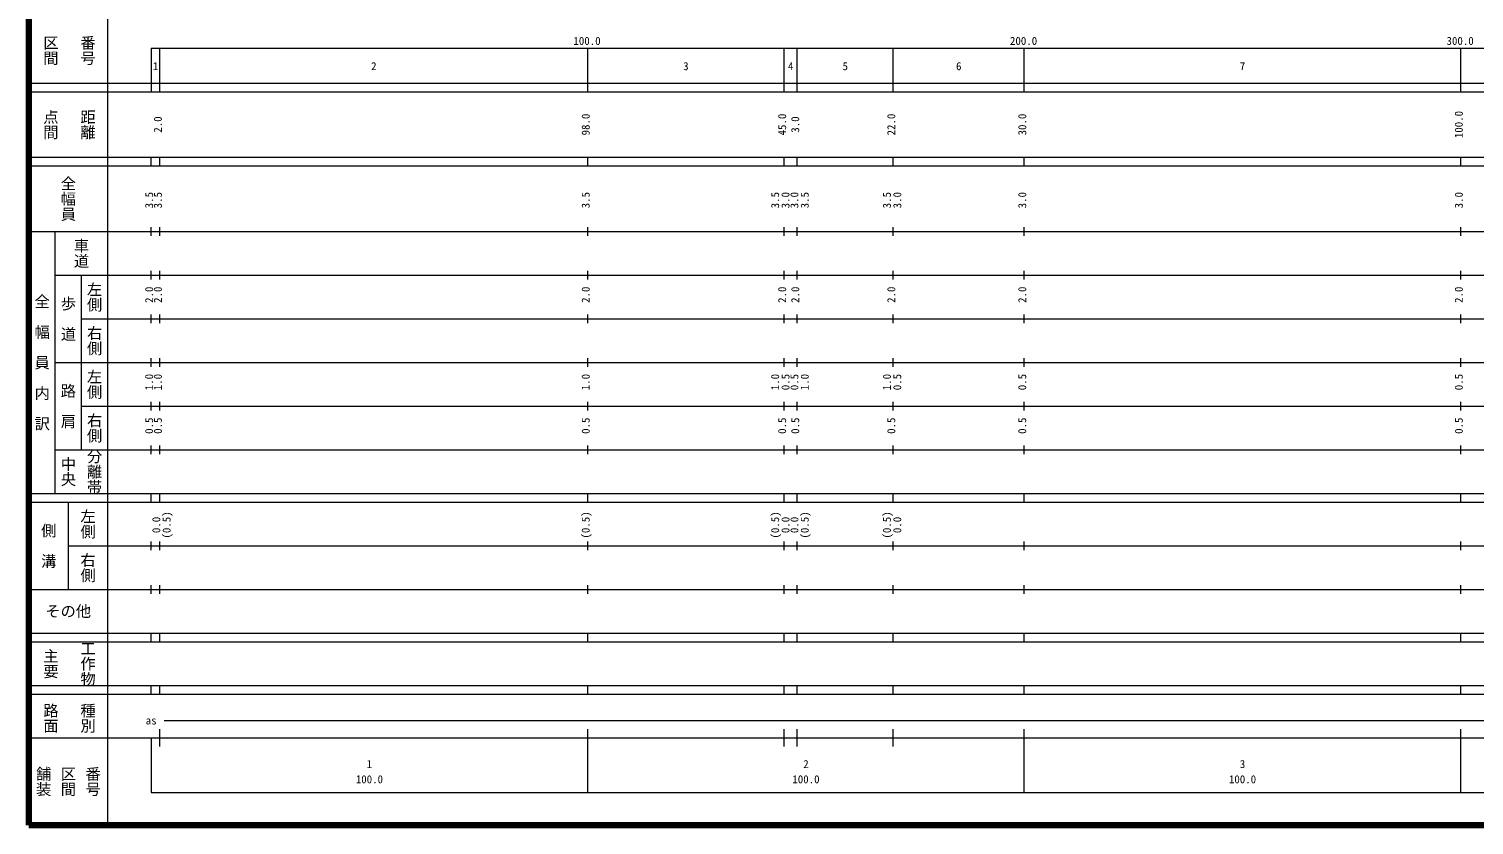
# Model space of a CAD drawing. Units: millimetres on the paper, enlarged 1000 times. Extents: x 40000 to 680000, y 20000 to 380000.
# Drawn here: x 40000 to 371046, y 20000 to 202409 of the extents above; entities that cross this region are included whole.
import ezdxf
from ezdxf.enums import TextEntityAlignment as Align

# ---------------------------------------------------------------- set-up
doc = ezdxf.new("R2010")
doc.units = ezdxf.units.MM
doc.header["$LTSCALE"] = 1000
doc.layers.add('M-TTL', color=2, linetype='Continuous', lineweight=140)
doc.layers.add('M-TTL-BAND', color=7, linetype='Continuous', lineweight=13)
doc.styles.add('@ＭＳ ゴシック', font='')
doc.styles.add('ＭＳ ゴシック', font='')
doc.styles.get('@ＭＳ ゴシック').set_extended_font_data('@MS Gothic')
doc.styles.get('ＭＳ ゴシック').set_extended_font_data('MS Gothic')

msp = doc.modelspace()

# ---------------------------------------------------------------- linework, layer by layer
at = {"layer": 'M-TTL'}
for p, q in [((40000, 380000), (40000, 20000)), ((40000, 20000), (680000, 20000))]:
    msp.add_line(p, q, dxfattribs=at)
at = {"layer": 'M-TTL-BAND'}
for p, q in [((58000, 370000), (58000, 20000)), ((68000, 198000), (579000, 198000)), ((68000, 198000), (68000, 188000)), ((70000, 188000), (70000, 198000)), ((168000, 188000), (168000, 198000)), ((213000, 188000), (213000, 198000)), ((216000, 188000), (216000, 198000)), ((238000, 188000), (238000, 198000)), ((268000, 188000), (268000, 198000)), ((368000, 188000), (368000, 198000)), ((40000, 190000), (579000, 190000)), ((40000, 188000), (579000, 188000)), ((40000, 173000), (579000, 173000)), ((68000, 171000), (68000, 173000)), ((70000, 171000), (70000, 173000)), ((168000, 171000), (168000, 173000)), ((213000, 171000), (213000, 173000)), ((216000, 171000), (216000, 173000)), ((238000, 171000), (238000, 173000)), ((268000, 171000), (268000, 173000)), ((368000, 171000), (368000, 173000)), ((40000, 171000), (579000, 171000)), ((40000, 156000), (579000, 156000)), ((46000, 96000), (46000, 156000)), ((68000, 155000), (68000, 157000)), ((70000, 155000), (70000, 157000)), ((168000, 155000), (168000, 157000)), ((213000, 155000), (213000, 157000)), ((216000, 155000), (216000, 157000)), ((238000, 155000), (238000, 157000)), ((268000, 155000), (268000, 157000)), ((368000, 155000), (368000, 157000)), ((46000, 146000), (579000, 146000)), ((52000, 146000), (52000, 106000)), ((68000, 145000), (68000, 147000)), ((70000, 145000), (70000, 147000)), ((168000, 145000), (168000, 147000)), ((213000, 145000), (213000, 147000)), ((216000, 145000), (216000, 147000)), ((238000, 145000), (238000, 147000)), ((268000, 145000), (268000, 147000)), ((368000, 145000), (368000, 147000)), ((52000, 136000), (579000, 136000)), ((68000, 135000), (68000, 137000)), ((70000, 135000), (70000, 137000)), ((168000, 135000), (168000, 137000)), ((213000, 135000), (213000, 137000)), ((216000, 135000), (216000, 137000)), ((238000, 135000), (238000, 137000)), ((268000, 135000), (268000, 137000)), ((368000, 135000), (368000, 137000)), ((46000, 126000), (579000, 126000)), ((68000, 125000), (68000, 127000)), ((70000, 125000), (70000, 127000)), ((168000, 125000), (168000, 127000)), ((213000, 125000), (213000, 127000)), ((216000, 125000), (216000, 127000)), ((238000, 125000), (238000, 127000)), ((268000, 125000), (268000, 127000)), ((368000, 125000), (368000, 127000)), ((52000, 116000), (579000, 116000)), ((68000, 115000), (68000, 117000)), ((70000, 115000), (70000, 117000)), ((168000, 115000), (168000, 117000)), ((213000, 115000), (213000, 117000)), ((216000, 115000), (216000, 117000)), ((238000, 115000), (238000, 117000)), ((268000, 115000), (268000, 117000)), ((368000, 115000), (368000, 117000)), ((46000, 106000), (579000, 106000)), ((68000, 105000), (68000, 107000)), ((70000, 105000), (70000, 107000)), ((168000, 105000), (168000, 107000)), ((213000, 105000), (213000, 107000)), ((216000, 105000), (216000, 107000)), ((238000, 105000), (238000, 107000)), ((268000, 105000), (268000, 107000)), ((368000, 105000), (368000, 107000)), ((40000, 96000), (579000, 96000)), ((40000, 94000), (579000, 94000)), ((49000, 94000), (49000, 74000)), ((68000, 94000), (68000, 96000)), ((70000, 94000), (70000, 96000)), ((168000, 94000), (168000, 96000)), ((213000, 94000), (213000, 96000)), ((216000, 94000), (216000, 96000)), ((238000, 94000), (238000, 96000)), ((268000, 94000), (268000, 96000)), ((368000, 94000), (368000, 96000)), ((49000, 84000), (579000, 84000)), ((68000, 83000), (68000, 85000)), ((70000, 83000), (70000, 85000)), ((168000, 83000), (168000, 85000)), ((213000, 83000), (213000, 85000)), ((216000, 83000), (216000, 85000)), ((238000, 83000), (238000, 85000)), ((268000, 83000), (268000, 85000)), ((368000, 83000), (368000, 85000)), ((40000, 74000), (579000, 74000)), ((68000, 73000), (68000, 75000)), ((70000, 73000), (70000, 75000)), ((168000, 73000), (168000, 75000)), ((213000, 73000), (213000, 75000)), ((216000, 73000), (216000, 75000)), ((238000, 73000), (238000, 75000)), ((268000, 73000), (268000, 75000)), ((368000, 73000), (368000, 75000)), ((40000, 64000), (579000, 64000)), ((68000, 62000), (68000, 64000)), ((70000, 62000), (70000, 64000)), ((168000, 62000), (168000, 64000)), ((213000, 62000), (213000, 64000)), ((216000, 62000), (216000, 64000)), ((238000, 62000), (238000, 64000)), ((268000, 62000), (268000, 64000)), ((368000, 62000), (368000, 64000)), ((40000, 62000), (579000, 62000)), ((40000, 52000), (579000, 52000)), ((40000, 50000), (579000, 50000)), ((68000, 50000), (68000, 52000)), ((70000, 50000), (70000, 52000)), ((168000, 50000), (168000, 52000)), ((213000, 50000), (213000, 52000)), ((216000, 50000), (216000, 52000)), ((238000, 50000), (238000, 52000)), ((268000, 50000), (268000, 52000)), ((368000, 50000), (368000, 52000)), ((71000, 44000), (472000, 44000)), ((40000, 40000), (579000, 40000)), ((68000, 40000), (68000, 27500)), ((70000, 38000), (70000, 42000)), ((168000, 27500), (168000, 42000)), ((213000, 38000), (213000, 42000)), ((216000, 38000), (216000, 42000)), ((238000, 38000), (238000, 42000)), ((268000, 27500), (268000, 42000)), ((368000, 27500), (368000, 42000)), ((68000, 27500), (579000, 27500))]:
    msp.add_line(p, q, dxfattribs=at)

# ---------------------------------------------------------------- texts
at = {"layer": 'M-TTL-BAND', "style": '@ＭＳ ゴシック'}
for s, p in [('区間', (45000, 197500)), ('番号', (53500, 197500)), ('点間', (45000, 180500)), ('距離', (53500, 180500)), ('全幅員', (49000, 163500)), ('車道', (52000, 151000)), ('左側', (55000, 141000)), ('全\u3000幅\u3000員\u3000内\u3000訳', (43000, 126000)), ('歩\u3000道', (49000, 136000)), ('右側', (55000, 131000)), ('左側', (55000, 121000)), ('路\u3000肩', (49000, 116000)), ('右側', (55000, 111000)), ('分離帯', (55000, 101000)), ('中央', (49000, 101000)), ('左側', (53500, 89000)), ('側\u3000溝', (44500, 84000)), ('右側', (53500, 79000)), ('主要', (45000, 57000)), ('工作物', (53500, 57000)), ('路面', (45000, 44500)), ('種別', (53500, 44500)), ('舗装', (43333, 30000)), ('区間', (49000, 30000)), ('番号', (54667, 30000))]:
    msp.add_text(s, height=2566, rotation=270, dxfattribs=at).set_placement(p, align=Align.MIDDLE_CENTER)
at = {"layer": 'M-TTL-BAND', "style": 'ＭＳ ゴシック'}
for s, p in [('100.0', (167844, 198195)), ('200.0', (267844, 198195)), ('300.0', (367844, 198195)), ('1', (69000, 192405)), ('2', (119000, 192405)), ('3', (190500, 192405)), ('4', (214500, 192405)), ('5', (227000, 192405)), ('6', (253000, 192405)), ('7', (318000, 192405)), ('as', (68000, 42500)), ('1', (118000, 32523)), ('2', (218000, 32523)), ('3', (318000, 32523)), ('100.0', (118000, 29033)), ('100.0', (218000, 29033)), ('100.0', (318000, 29033))]:
    msp.add_text(s, height=1833, dxfattribs=at).set_placement(p, align=Align.BOTTOM_CENTER)
for s, p in [('2.0', (71000, 180500)), ('98.0', (169000, 180500)), ('45.0', (214000, 180500)), ('3.0', (217000, 180500)), ('22.0', (239000, 180500)), ('30.0', (269000, 180500)), ('100.0', (369000, 180500)), ('3.5', (69000, 163174)), ('3.5', (71000, 163174)), ('3.5', (169000, 163174)), ('3.5', (212399, 163174)), ('3.0', (214769, 163174)), ('3.0', (216809, 163174)), ('3.5', (219179, 163174)), ('3.5', (238000, 163174)), ('3.0', (240370, 163174)), ('3.0', (269000, 163174)), ('3.0', (369000, 163174)), ('2.0', (69000, 141500)), ('2.0', (71000, 141500)), ('2.0', (169000, 141500)), ('2.0', (214000, 141500)), ('2.0', (217000, 141500)), ('2.0', (239000, 141500)), ('2.0', (269000, 141500)), ('2.0', (369000, 141500)), ('1.0', (69000, 121500)), ('1.0', (71000, 121500)), ('1.0', (169000, 121500)), ('1.0', (212399, 121500)), ('0.5', (214769, 121500)), ('0.5', (216809, 121500)), ('1.0', (219179, 121500)), ('1.0', (238000, 121500)), ('0.5', (240370, 121500)), ('0.5', (269000, 121500)), ('0.5', (369000, 121500)), ('0.5', (69000, 111500)), ('0.5', (71000, 111500)), ('0.5', (169000, 111500)), ('0.5', (214000, 111500)), ('0.5', (217000, 111500)), ('0.5', (239000, 111500)), ('0.5', (269000, 111500)), ('0.5', (369000, 111500)), ('0.0', (70638, 88764)), ('(0.5)', (73008, 88764)), ('(0.5)', (169000, 88764)), ('(0.5)', (212399, 88764)), ('0.0', (214769, 88764)), ('0.0', (216809, 88764)), ('(0.5)', (219179, 88764)), ('(0.5)', (238000, 88764)), ('0.0', (240370, 88764))]:
    msp.add_text(s, height=1833, rotation=90, dxfattribs=at).set_placement(p, align=Align.BOTTOM_CENTER)
msp.add_text('その他', height=2566, dxfattribs=at).set_placement((49000, 69000), align=Align.MIDDLE_CENTER)

doc.saveas('drawing.dxf')
